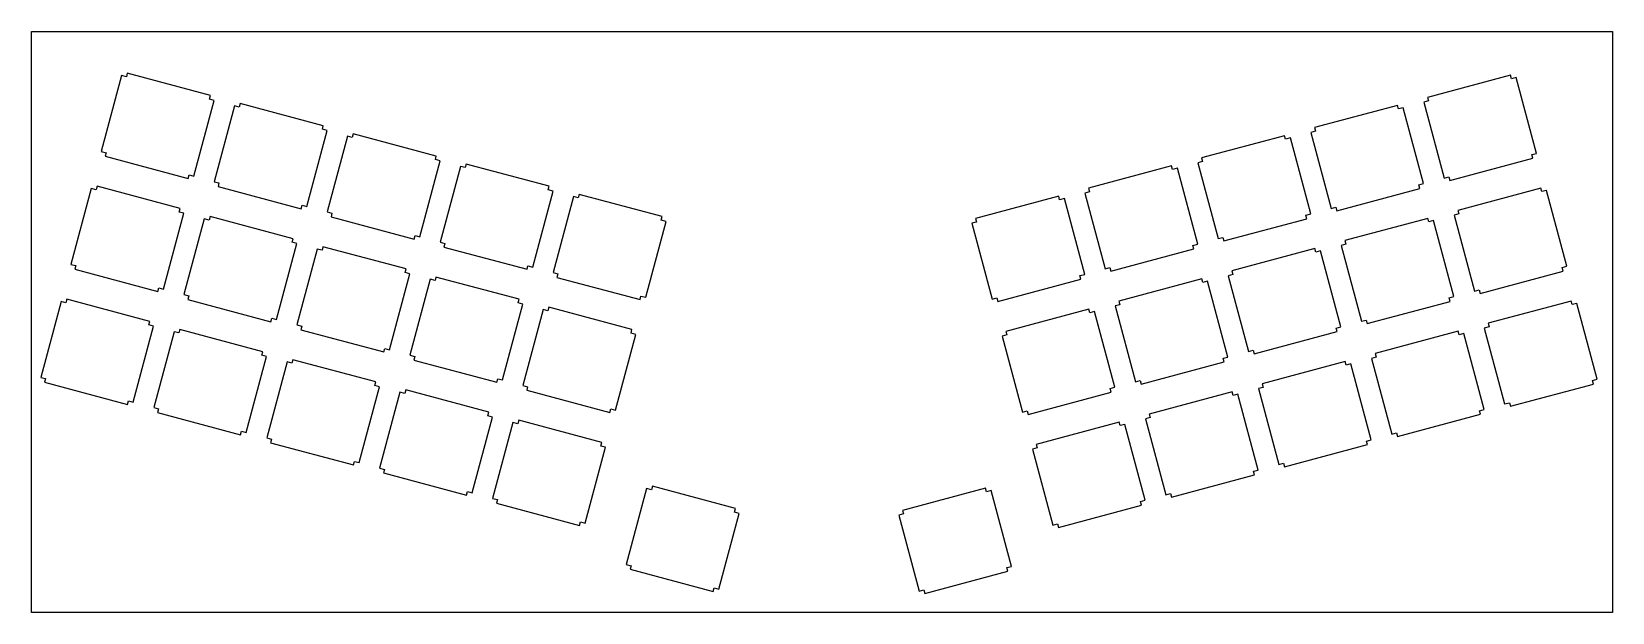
# Model space of a CAD drawing. Extents: x 0 to 258, y 0 to 95.
import ezdxf

# ---------------------------------------------------------------- set-up
doc = ezdxf.new("R2010")
doc.units = 0
doc.layers.get('0').update_dxf_attribs({"linetype": 'CONTINUOUS'})

msp = doc.modelspace()

# ---------------------------------------------------------------- linework, layer by layer
at = {"color": 0}
for p, q in [((0.09508, 94.802), (257.554, 94.802)), ((0.09508, 0.17914), (0.09508, 94.802)), ((257.554, 94.802), (257.554, 0.17914)), ((14.7519, 87.6406), (11.4391, 75.2768)), ((15.525, 87.4339), (14.7519, 87.6406)), ((15.6807, 88.0124), (15.525, 87.4339)), ((29.2034, 84.3897), (15.6807, 88.0124)), ((240.976, 87.7066), (227.453, 84.0825)), ((241.132, 87.1266), (240.976, 87.7066)), ((241.905, 87.3333), (241.132, 87.1266)), ((245.218, 74.9695), (241.905, 87.3333)), ((26.5079, 71.2392), (29.8208, 83.6027)), ((29.0477, 83.8094), (29.2034, 84.3897)), ((29.8208, 83.6027), (29.0477, 83.8094)), ((33.1529, 82.7098), (29.84, 70.346)), ((33.9259, 82.5031), (33.1529, 82.7098)), ((34.0803, 83.0834), (33.9259, 82.5031)), ((47.6031, 79.459), (34.0803, 83.0834)), ((222.575, 82.7761), (209.053, 79.1531)), ((222.731, 82.1972), (222.575, 82.7761)), ((223.504, 82.4039), (222.731, 82.1972)), ((226.817, 70.0401), (223.504, 82.4039)), ((227.608, 83.5036), (226.836, 83.2954)), ((226.836, 83.2954), (230.149, 70.933)), ((227.453, 84.0825), (227.608, 83.5036)), ((44.909, 66.3085), (48.2215, 78.6723)), ((47.4486, 78.8804), (47.6031, 79.459)), ((48.2215, 78.6723), (47.4486, 78.8804)), ((51.5539, 77.7794), (48.241, 65.4156)), ((52.3268, 77.5727), (51.5539, 77.7794)), ((52.4813, 78.1512), (52.3268, 77.5727)), ((66.004, 74.5285), (52.4813, 78.1512)), ((204.174, 77.8454), (190.652, 74.2213)), ((204.33, 77.2654), (204.174, 77.8454)), ((205.103, 77.4732), (204.33, 77.2654)), ((208.416, 65.1083), (205.103, 77.4732)), ((209.207, 78.5731), (208.435, 78.3664)), ((208.435, 78.3664), (211.748, 66.0012)), ((209.053, 79.1531), (209.207, 78.5731)), ((11.4391, 75.2768), (12.2122, 75.0701)), ((12.2122, 75.0701), (12.0565, 74.4897)), ((244.445, 74.7628), (245.218, 74.9695)), ((244.599, 74.1839), (244.445, 74.7628)), ((12.0565, 74.4897), (25.5791, 70.8671)), ((63.3099, 61.3777), (66.6228, 73.7415)), ((65.8495, 73.9482), (66.004, 74.5285)), ((66.6228, 73.7415), (65.8495, 73.9482)), ((69.9548, 72.8486), (66.6418, 60.4848)), ((70.7277, 72.6419), (69.9548, 72.8486)), ((70.8822, 73.2222), (70.7277, 72.6419)), ((84.4049, 69.5978), (70.8822, 73.2222)), ((185.773, 72.9149), (172.251, 69.2919)), ((185.929, 72.336), (185.773, 72.9149)), ((186.702, 72.5428), (185.929, 72.336)), ((190.015, 60.1789), (186.702, 72.5428)), ((190.806, 73.6424), (190.033, 73.4342)), ((190.033, 73.4342), (193.347, 61.0718)), ((190.652, 74.2213), (190.806, 73.6424)), ((231.077, 70.5598), (244.599, 74.1839)), ((10.7501, 69.6115), (10.5944, 69.033)), ((24.2728, 65.9888), (10.7501, 69.6115)), ((25.5791, 70.8671), (25.7349, 71.4456)), ((25.7349, 71.4456), (26.5079, 71.2392)), ((29.84, 70.346), (30.6131, 70.1393)), ((30.6131, 70.1393), (30.4574, 69.5593)), ((30.4574, 69.5593), (43.9801, 65.9363)), ((84.2504, 69.0192), (84.4049, 69.5978)), ((226.044, 69.832), (226.817, 70.0401)), ((226.198, 69.2535), (226.044, 69.832)), ((230.149, 70.933), (230.922, 71.1398)), ((230.922, 71.1398), (231.077, 70.5598)), ((9.82126, 69.2397), (6.50847, 56.8759)), ((10.5944, 69.033), (9.82126, 69.2397)), ((81.7107, 56.4473), (85.0237, 68.8125)), ((85.0237, 68.8125), (84.2504, 69.0192)), ((88.3557, 67.9192), (85.0427, 55.5544)), ((89.1286, 67.7115), (88.3557, 67.9192)), ((89.2831, 68.29), (89.1286, 67.7115)), ((102.807, 64.6673), (89.2831, 68.29)), ((167.372, 67.9842), (153.85, 64.3611)), ((167.528, 67.4053), (167.372, 67.9842)), ((168.3, 67.612), (167.528, 67.4053)), ((171.614, 55.2482), (168.3, 67.612)), ((172.405, 68.7116), (171.633, 68.5052)), ((171.633, 68.5052), (174.946, 56.1414)), ((172.251, 69.2919), (172.405, 68.7116)), ((212.675, 65.629), (226.198, 69.2535)), ((245.907, 69.3057), (232.384, 65.6816)), ((246.061, 68.7257), (245.907, 69.3057)), ((246.834, 68.9321), (246.061, 68.7257)), ((250.147, 56.5686), (246.834, 68.9321)), ((21.5773, 52.838), (24.8901, 65.2018)), ((24.1171, 65.4085), (24.2728, 65.9888)), ((24.8901, 65.2018), (24.1171, 65.4085)), ((29.151, 64.6825), (28.9953, 64.1022)), ((42.6738, 61.0581), (29.151, 64.6825)), ((43.9801, 65.9363), (44.1357, 66.5152)), ((44.1357, 66.5152), (44.909, 66.3085)), ((48.241, 65.4156), (49.0142, 65.2089)), ((49.0142, 65.2089), (48.8583, 64.6285)), ((48.8583, 64.6285), (62.381, 61.0059)), ((102.651, 64.0884), (102.807, 64.6673)), ((207.643, 64.9016), (208.416, 65.1083)), ((207.797, 64.3227), (207.643, 64.9016)), ((211.748, 66.0012), (212.521, 66.2093)), ((212.521, 66.2093), (212.675, 65.629)), ((227.506, 64.3749), (213.983, 60.7522)), ((227.662, 63.7963), (227.506, 64.3749)), ((232.54, 65.1027), (231.767, 64.8959)), ((231.767, 64.8959), (235.079, 52.5321)), ((232.384, 65.6816), (232.54, 65.1027)), ((28.2222, 64.3089), (24.9094, 51.9451)), ((28.9953, 64.1022), (28.2222, 64.3089)), ((100.112, 51.5165), (103.425, 63.8803)), ((103.425, 63.8803), (102.651, 64.0884)), ((154.004, 63.7812), (153.232, 63.5744)), ((153.232, 63.5744), (156.545, 51.2106)), ((153.85, 64.3611), (154.004, 63.7812)), ((194.274, 60.6986), (207.797, 64.3227)), ((228.433, 64.0031), (227.662, 63.7963)), ((231.746, 51.6393), (228.433, 64.0031)), ((39.9782, 47.9076), (43.2911, 60.2714)), ((42.5178, 60.4795), (42.6738, 61.0581)), ((43.2911, 60.2714), (42.5178, 60.4795)), ((46.6231, 59.3781), (43.3105, 47.0147)), ((47.3964, 59.1714), (46.6231, 59.3781)), ((47.552, 59.7503), (47.3964, 59.1714)), ((61.0747, 56.1277), (47.552, 59.7503)), ((62.381, 61.0059), (62.5369, 61.5844)), ((62.5369, 61.5844), (63.3099, 61.3777)), ((66.6418, 60.4848), (67.4151, 60.2781)), ((67.4151, 60.2781), (67.2592, 59.6995)), ((67.2592, 59.6995), (80.7819, 56.0751)), ((175.875, 55.7692), (189.396, 59.3919)), ((189.242, 59.9722), (190.015, 60.1789)), ((189.396, 59.3919), (189.242, 59.9722)), ((193.347, 61.0718), (194.12, 61.2786)), ((194.12, 61.2786), (194.274, 60.6986)), ((209.105, 59.4445), (195.581, 55.82)), ((209.261, 58.8641), (209.105, 59.4445)), ((214.139, 60.1719), (213.366, 59.9652)), ((213.366, 59.9652), (216.679, 47.6003)), ((213.983, 60.7522), (214.139, 60.1719)), ((6.50847, 56.8759), (7.28155, 56.6692)), ((7.28155, 56.6692), (7.12583, 56.0888)), ((80.7819, 56.0751), (80.9378, 56.6554)), ((80.9378, 56.6554), (81.7107, 56.4473)), ((210.032, 59.0723), (209.261, 58.8641)), ((213.345, 46.7071), (210.032, 59.0723)), ((7.12583, 56.0888), (20.6499, 52.4662)), ((58.3777, 42.9768), (61.692, 55.3406)), ((60.9191, 55.5473), (61.0747, 56.1277)), ((61.692, 55.3406), (60.9191, 55.5473)), ((65.024, 54.4477), (61.7114, 42.0839)), ((65.7959, 54.241), (65.024, 54.4477)), ((65.9529, 54.821), (65.7959, 54.241)), ((79.4755, 51.1969), (65.9529, 54.821)), ((85.0427, 55.5544), (85.816, 55.3477)), ((85.816, 55.3477), (85.6601, 54.7673)), ((85.6601, 54.7673), (99.1828, 51.1447)), ((157.474, 50.837), (170.997, 54.4615)), ((170.841, 55.0404), (171.614, 55.2482)), ((170.997, 54.4615), (170.841, 55.0404)), ((174.946, 56.1414), (175.719, 56.3481)), ((175.719, 56.3481), (175.875, 55.7692)), ((190.704, 54.5137), (177.181, 50.891)), ((190.86, 53.9351), (190.704, 54.5137)), ((191.633, 54.1419), (190.86, 53.9351)), ((194.944, 41.7781), (191.633, 54.1419)), ((195.738, 55.2415), (194.965, 55.0347)), ((194.965, 55.0347), (198.278, 42.6709)), ((195.581, 55.82), (195.738, 55.2415)), ((236.007, 52.1589), (249.531, 55.783)), ((249.374, 56.3619), (250.147, 56.5686)), ((249.531, 55.783), (249.374, 56.3619)), ((20.6499, 52.4662), (20.8043, 53.0447)), ((20.8043, 53.0447), (21.5773, 52.838)), ((24.9094, 51.9451), (25.6825, 51.737)), ((25.6825, 51.737), (25.5282, 51.1584)), ((99.1828, 51.1447), (99.3387, 51.7232)), ((99.3387, 51.7232), (100.112, 51.5165)), ((230.973, 51.4311), (231.746, 51.6393)), ((235.079, 52.5321), (235.851, 52.7389)), ((235.851, 52.7389), (236.007, 52.1589)), ((4.89204, 50.8385), (1.57786, 38.475)), ((5.66374, 50.6317), (4.89204, 50.8385)), ((5.81946, 51.2106), (5.66374, 50.6317)), ((19.3421, 47.588), (5.81946, 51.2106)), ((25.5282, 51.1584), (39.0493, 47.534)), ((76.7803, 38.0464), (80.0929, 50.4112)), ((79.32, 50.618), (79.4755, 51.1969)), ((80.0929, 50.4112), (79.32, 50.618)), ((83.4249, 49.5169), (80.1123, 37.1531)), ((84.1982, 49.3102), (83.4249, 49.5169)), ((84.3538, 49.8891), (84.1982, 49.3102)), ((97.8764, 46.2661), (84.3538, 49.8891)), ((156.545, 51.2106), (157.317, 51.4174)), ((157.317, 51.4174), (157.474, 50.837)), ((172.303, 49.5833), (158.78, 45.9602)), ((172.459, 49.0044), (172.303, 49.5833)), ((173.232, 49.2111), (172.459, 49.0044)), ((176.544, 36.8473), (173.232, 49.2111)), ((177.337, 50.3107), (176.564, 50.104)), ((176.564, 50.104), (179.877, 37.7402)), ((177.181, 50.891), (177.337, 50.3107)), ((217.606, 47.2281), (231.13, 50.8522)), ((231.13, 50.8522), (230.973, 51.4311)), ((250.837, 50.9048), (237.315, 47.2803)), ((250.993, 50.3245), (250.837, 50.9048)), ((251.765, 50.5312), (250.993, 50.3245)), ((255.078, 38.1674), (251.765, 50.5312)), ((16.6467, 34.4372), (19.9595, 46.8009)), ((19.1864, 47.0076), (19.3421, 47.588)), ((19.9595, 46.8009), (19.1864, 47.0076)), ((39.0493, 47.534), (39.2053, 48.1143)), ((39.2053, 48.1143), (39.9782, 47.9076)), ((43.3105, 47.0147), (44.0835, 46.808)), ((44.0835, 46.808), (43.9279, 46.2276)), ((212.573, 46.5007), (213.345, 46.7071)), ((212.729, 45.9218), (212.573, 46.5007)), ((216.679, 47.6003), (217.452, 47.8084)), ((217.452, 47.8084), (217.606, 47.2281)), ((237.469, 46.7018), (236.696, 46.4951)), ((236.696, 46.4951), (240.01, 34.1313)), ((237.315, 47.2803), (237.469, 46.7018)), ((23.2916, 45.908), (19.9802, 33.5442)), ((24.0647, 45.7013), (23.2916, 45.908)), ((24.219, 46.2813), (24.0647, 45.7013)), ((37.743, 42.6572), (24.219, 46.2813)), ((43.9279, 46.2276), (57.4506, 42.605)), ((95.1812, 33.1156), (98.4938, 45.4794)), ((97.7209, 45.6861), (97.8764, 46.2661)), ((98.4938, 45.4794), (97.7209, 45.6861)), ((158.936, 45.3803), (158.163, 45.1735)), ((158.163, 45.1735), (161.476, 32.8097)), ((158.78, 45.9602), (158.936, 45.3803)), ((199.205, 42.2974), (212.729, 45.9218)), ((232.436, 45.974), (218.914, 42.3513)), ((232.591, 45.3954), (232.436, 45.974)), ((233.364, 45.6022), (232.591, 45.3954)), ((236.678, 33.2383), (233.364, 45.6022)), ((35.0477, 29.5065), (38.3603, 41.8705)), ((37.5874, 42.0783), (37.743, 42.6572)), ((38.3603, 41.8705), (37.5874, 42.0783)), ((42.6201, 41.3494), (42.4656, 40.7705)), ((56.1439, 37.7264), (42.6201, 41.3494)), ((57.4506, 42.605), (57.6061, 43.1835)), ((57.6061, 43.1835), (58.3777, 42.9768)), ((61.7114, 42.0839), (62.4844, 41.8772)), ((62.4844, 41.8772), (62.3288, 41.2972)), ((62.3288, 41.2972), (75.8515, 37.6742)), ((194.172, 41.5713), (194.944, 41.7781)), ((194.327, 40.991), (194.172, 41.5713)), ((198.278, 42.6709), (199.051, 42.8777)), ((199.051, 42.8777), (199.205, 42.2974)), ((219.068, 41.771), (218.295, 41.5643)), ((218.295, 41.5643), (221.608, 29.1992)), ((218.914, 42.3513), (219.068, 41.771)), ((41.6927, 40.9773), (38.3798, 28.6136)), ((42.4656, 40.7705), (41.6927, 40.9773)), ((180.804, 37.3683), (194.327, 40.991)), ((214.036, 41.0436), (200.513, 37.4191)), ((214.19, 40.4633), (214.036, 41.0436)), ((214.963, 40.6714), (214.19, 40.4633)), ((218.277, 28.3063), (214.963, 40.6714)), ((1.57786, 38.475), (2.35093, 38.2683)), ((2.35093, 38.2683), (2.19522, 37.688)), ((2.19522, 37.688), (15.7179, 34.0651)), ((53.4487, 24.5759), (56.7612, 36.9397)), ((55.9883, 37.1464), (56.1439, 37.7264)), ((56.7612, 36.9397), (55.9883, 37.1464)), ((60.0922, 36.0468), (56.7806, 23.6843)), ((60.8665, 35.8401), (60.0922, 36.0468)), ((61.021, 36.4201), (60.8665, 35.8401)), ((74.5451, 32.7959), (61.021, 36.4201)), ((75.8515, 37.6742), (76.007, 38.2545)), ((76.007, 38.2545), (76.7803, 38.0464)), ((80.1123, 37.1531), (80.8838, 36.9464)), ((80.8838, 36.9464), (80.7297, 36.3664)), ((80.7297, 36.3664), (94.2523, 32.7436)), ((162.403, 32.4363), (175.926, 36.0606)), ((175.772, 36.6391), (176.544, 36.8473)), ((175.926, 36.0606), (175.772, 36.6391)), ((179.877, 37.7402), (180.65, 37.9469)), ((180.65, 37.9469), (180.804, 37.3683)), ((195.635, 36.1128), (182.112, 32.49)), ((195.789, 35.5342), (195.635, 36.1128)), ((200.667, 36.8406), (199.896, 36.6339)), ((199.896, 36.6339), (203.207, 24.27)), ((200.513, 37.4191), (200.667, 36.8406)), ((240.938, 33.7578), (254.46, 37.3821)), ((254.306, 37.9607), (255.078, 38.1674)), ((254.46, 37.3821), (254.306, 37.9607)), ((15.7179, 34.0651), (15.8736, 34.6439)), ((15.8736, 34.6439), (16.6467, 34.4372)), ((19.9802, 33.5442), (20.7519, 33.3361)), ((196.562, 35.741), (195.789, 35.5342)), ((199.876, 23.377), (196.562, 35.741)), ((240.01, 34.1313), (240.782, 34.3379)), ((240.782, 34.3379), (240.938, 33.7578)), ((20.7519, 33.3361), (20.5962, 32.7574)), ((20.5962, 32.7574), (34.1188, 29.1331)), ((71.8495, 19.6453), (75.1625, 32.0091)), ((74.3892, 32.2171), (74.5451, 32.7959)), ((75.1625, 32.0091), (74.3892, 32.2171)), ((78.4945, 31.1161), (75.1815, 18.7524)), ((79.2674, 30.9094), (78.4945, 31.1161)), ((79.4219, 31.4882), (79.2674, 30.9094)), ((92.946, 27.8653), (79.4219, 31.4882)), ((94.2523, 32.7436), (94.4079, 33.3223)), ((94.4079, 33.3223), (95.1812, 33.1156)), ((161.476, 32.8097), (162.249, 33.0164)), ((162.249, 33.0164), (162.403, 32.4363)), ((177.234, 31.1822), (163.711, 27.5594)), ((177.388, 30.6021), (177.234, 31.1822)), ((182.266, 31.9098), (181.495, 31.7032)), ((181.495, 31.7032), (184.806, 19.3394)), ((182.112, 32.49), (182.266, 31.9098)), ((222.537, 28.8272), (236.059, 32.4514)), ((235.905, 33.0302), (236.678, 33.2383)), ((236.059, 32.4514), (235.905, 33.0302)), ((34.1188, 29.1331), (34.2746, 29.7133)), ((34.2746, 29.7133), (35.0477, 29.5065)), ((38.3798, 28.6136), (39.1527, 28.4069)), ((39.1527, 28.4069), (38.9971, 27.8267)), ((178.161, 30.8102), (177.388, 30.6021)), ((181.474, 18.4464), (178.161, 30.8102)), ((221.608, 29.1992), (222.381, 29.4073)), ((222.381, 29.4073), (222.537, 28.8272)), ((38.9971, 27.8267), (52.5212, 24.2039)), ((90.2504, 14.7147), (93.5634, 27.0784)), ((92.7901, 27.2852), (92.946, 27.8653)), ((93.5634, 27.0784), (92.7901, 27.2852)), ((163.865, 26.9792), (163.094, 26.7725)), ((163.094, 26.7725), (166.406, 14.4088)), ((163.711, 27.5594), (163.865, 26.9792)), ((204.136, 23.8966), (217.658, 27.5208)), ((217.504, 28.0996), (218.277, 28.3063)), ((217.658, 27.5208), (217.504, 28.0996)), ((52.5212, 24.2039), (52.6754, 24.7826)), ((52.6754, 24.7826), (53.4487, 24.5759)), ((56.7806, 23.6843), (57.5539, 23.4763)), ((57.5539, 23.4763), (57.398, 22.8961)), ((199.103, 23.1703), (199.876, 23.377)), ((203.207, 24.27), (203.98, 24.4767)), ((203.98, 24.4767), (204.136, 23.8966)), ((57.398, 22.8961), (70.9221, 19.2732)), ((101.192, 20.7257), (101.035, 20.1456)), ((114.715, 17.1028), (101.192, 20.7257)), ((185.736, 18.9673), (199.257, 22.5902)), ((199.257, 22.5902), (199.103, 23.1703)), ((70.9221, 19.2732), (71.0766, 19.8534)), ((71.0766, 19.8534), (71.8495, 19.6453)), ((75.1815, 18.7524), (75.9548, 18.5456)), ((75.9548, 18.5456), (75.7989, 17.9655)), ((100.263, 20.3536), (96.9504, 7.98985)), ((101.035, 20.1456), (100.263, 20.3536)), ((155.466, 20.4184), (141.942, 16.7955)), ((155.621, 19.8396), (155.466, 20.4184)), ((156.393, 20.0463), (155.621, 19.8396)), ((159.706, 7.68255), (156.393, 20.0463)), ((180.702, 18.2383), (181.474, 18.4464)), ((180.858, 17.6596), (180.702, 18.2383)), ((184.806, 19.3394), (185.579, 19.5461)), ((185.579, 19.5461), (185.736, 18.9673)), ((75.7989, 17.9655), (89.323, 14.3426)), ((112.018, 3.9522), (115.332, 16.316)), ((114.559, 16.5227), (114.715, 17.1028)), ((115.332, 16.316), (114.559, 16.5227)), ((142.098, 16.2154), (141.325, 16.0087)), ((141.325, 16.0087), (144.637, 3.64628)), ((141.942, 16.7955), (142.098, 16.2154)), ((167.334, 14.0353), (180.858, 17.6596)), ((89.323, 14.3426), (89.4775, 14.9214)), ((89.4775, 14.9214), (90.2504, 14.7147)), ((166.406, 14.4088), (167.178, 14.6155)), ((167.178, 14.6155), (167.334, 14.0353)), ((96.9504, 7.98985), (97.7223, 7.78316)), ((97.7223, 7.78316), (97.5678, 7.20302)), ((97.5678, 7.20302), (111.09, 3.58013)), ((145.565, 3.27284), (159.089, 6.89571)), ((158.933, 7.47586), (159.706, 7.68255)), ((159.089, 6.89571), (158.933, 7.47586)), ((111.09, 3.58013), (111.245, 4.15893)), ((111.245, 4.15893), (112.018, 3.9522)), ((144.637, 3.64628), (145.411, 3.853)), ((145.411, 3.853), (145.565, 3.27284)), ((257.554, 0.17914), (0.09508, 0.17914))]:
    msp.add_line(p, q, dxfattribs=at)

doc.saveas('drawing.dxf')
